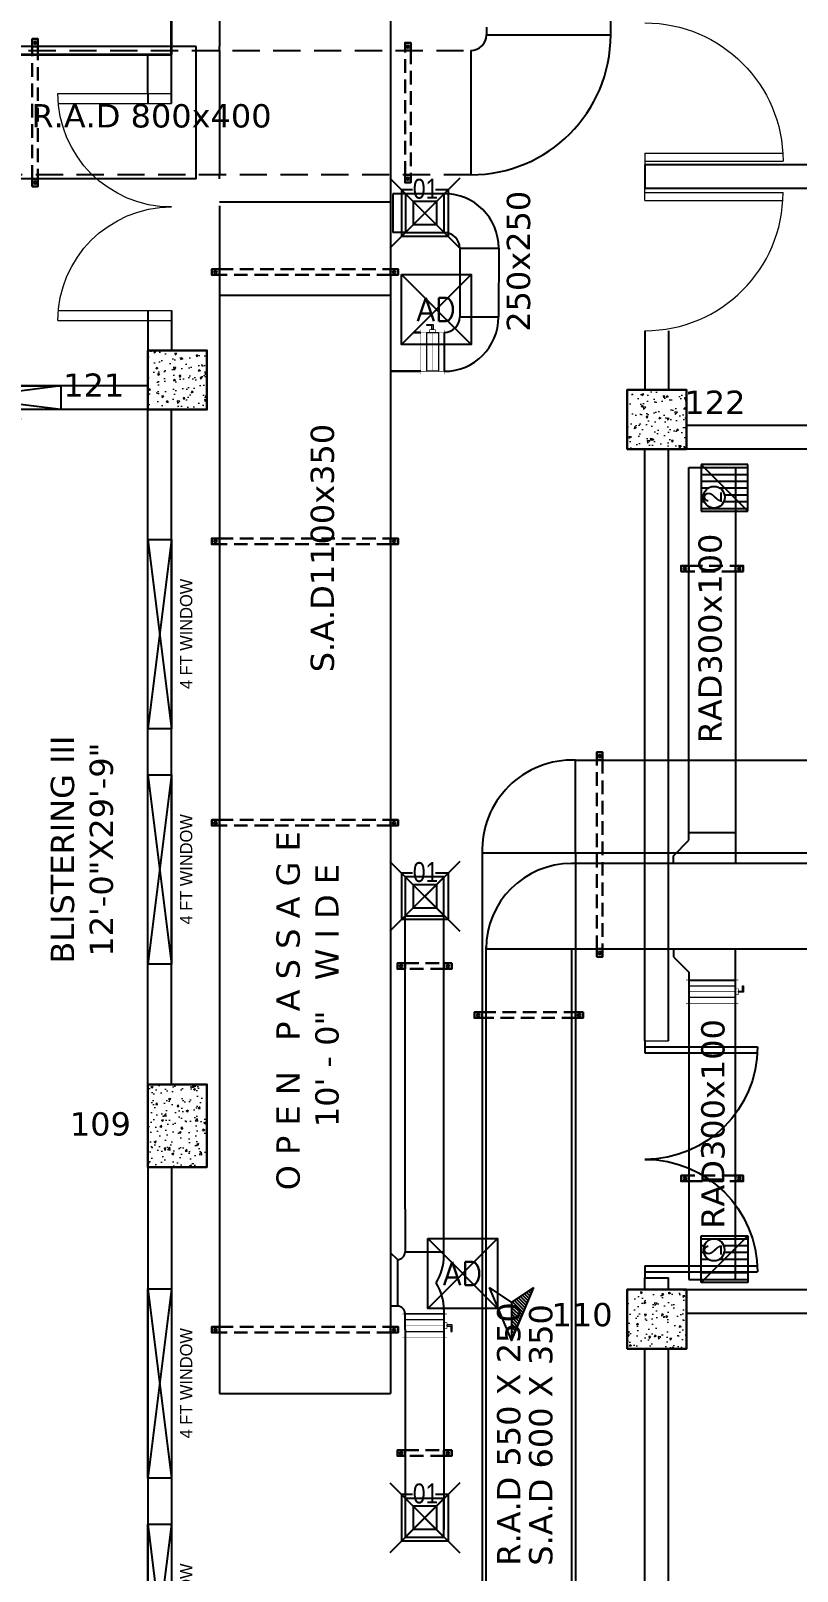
# Model space of a CAD drawing. Header units: millimetres. Extents: x -5691 to 68617, y -23008 to 84113.
# Drawn here: x 24190 to 29123, y 43958 to 53873 of the extents above; entities that cross this region are included whole.
import ezdxf
from ezdxf.enums import TextEntityAlignment as Align

# ---------------------------------------------------------------- set-up
doc = ezdxf.new("R2010")
doc.units = ezdxf.units.MM
doc.header["$LTSCALE"] = 700
doc.header["$MEASUREMENT"] = 0
doc.set_wipeout_variables(frame=1)
doc.linetypes.add('HIDDEN', pattern=[0.375, 0.25, -0.125])
for name, color, linetype in [('Access Door', 7, 'Continuous'), ('architactur xref$0$COLUMN', 8, 'Continuous'), ('architactur xref$0$COLUMN HATCH', 8, 'Continuous'), ('architactur xref$0$MAA-CABLE TRAY', 8, 'Continuous'), ('architactur xref$0$TEXT', 8, 'Continuous'), ('architactur xref$0$WALL', 8, 'Continuous'), ('architactur xref$0$WINDOOW', 8, 'Continuous'), ('duct size', 7, 'Continuous'), ('M-AC-DIFFUSER', 3, 'Continuous'), ('rcp$0$01-dif', 76, 'Continuous'), ('rcp$0$Return grill 300x300', 5, 'Continuous'), ('rcp$0$RETURN GRILL-600x300', 5, 'Continuous'), ('rcp$0$WO DIFFUSER', 78, 'Continuous'), ('rcp$0$X-REF', 8, 'Continuous'), ('Return Ahu-03', 1, 'Continuous'), ('Return Ahu-06', 1, 'Continuous'), ('Supply Ahu-04', 3, 'Continuous'), ('Supply Ahu-05', 3, 'Continuous'), ('Supply Ahu-06', 3, 'Continuous'), ('X-REF', 8, 'Continuous')]:
    doc.layers.add(name, color=color, linetype=linetype)
for name, color, linetype, lineweight in [('architactur xref$0$AR. COLUMN', 8, 'Continuous', 30), ('architactur xref$0$AR. R.C.C HATCH', 8, 'Continuous', 9), ('SA-HANGERS', 21, 'Continuous', 30), ('VCD', 1, 'Continuous', 20)]:
    doc.layers.add(name, color=color, linetype=linetype, lineweight=lineweight)
doc.styles.add('AC-TEXT', font='ROMANS.SHX', dxfattribs={"height": 200})
doc.styles.add('architactur xref$0$H St Bt', font='stylu.ttf')
doc.styles.add('architactur xref$0$VERDANA', font='verdana.ttf')
doc.styles.add('rcp$0$style1', font='ARIALN.TTF')
doc.styles.add('VERDANA', font='verdana.ttf')

# ---------------------------------------------------------------- blocks, each defined once
blk = doc.blocks.new('*U8')
for p, q in [((0, 0), (0, 37)), ((800, 0), (800, 37))]:
    blk.add_line(p, q)
for points in [[(0, 0), (-50, 0), (-50, 37), (0, 37)], [(800, 37), (850, 37), (850, 0), (800, 0)]]:
    blk.add_lwpolyline(points)
at = {"linetype": 'HIDDEN', "ltscale": 0.5}
for points in [[(0, 37), (800, 37)], [(800, 0), (0, 0)]]:
    blk.add_lwpolyline(points, dxfattribs=at)
for centre in [(-25, 18.5), (825, 18.5)]:
    blk.add_circle(centre, 8.44)
blk = doc.blocks.new('*U9')
for p, q in [((0, 0), (0, 37)), ((850, 0), (850, 37))]:
    blk.add_line(p, q)
for points in [[(0, 0), (-50, 0), (-50, 37), (0, 37)], [(850, 37), (900, 37), (900, 0), (850, 0)]]:
    blk.add_lwpolyline(points)
at = {"linetype": 'HIDDEN', "ltscale": 0.5}
for points in [[(0, 37), (850, 37)], [(850, 0), (0, 0)]]:
    blk.add_lwpolyline(points, dxfattribs=at)
for centre in [(-25, 18.5), (875, 18.5)]:
    blk.add_circle(centre, 8.44)
blk = doc.blocks.new('*U24')
for p, q in [((0, 0), (0, 37)), ((600, 0), (600, 37))]:
    blk.add_line(p, q)
for points in [[(0, 0), (-50, 0), (-50, 37), (0, 37)], [(600, 37), (650, 37), (650, 0), (600, 0)]]:
    blk.add_lwpolyline(points)
at = {"linetype": 'HIDDEN', "ltscale": 0.5}
for points in [[(0, 37), (600, 37)], [(600, 0), (0, 0)]]:
    blk.add_lwpolyline(points, dxfattribs=at)
for centre in [(-25, 18.5), (625, 18.5)]:
    blk.add_circle(centre, 8.44)
blk = doc.blocks.new('*U26')
for p, q in [((0, 0), (0, 37)), ((1216.2, 0), (1216.2, 37))]:
    blk.add_line(p, q)
for points in [[(0, 0), (-50, 0), (-50, 37), (0, 37)], [(1216.2, 37), (1266.2, 37), (1266.2, 0), (1216.2, 0)]]:
    blk.add_lwpolyline(points)
at = {"linetype": 'HIDDEN', "ltscale": 0.5}
for points in [[(0, 37), (1216.2, 37)], [(1216.2, 0), (0, 0)]]:
    blk.add_lwpolyline(points, dxfattribs=at)
for centre in [(-25, 18.5), (1241.2, 18.5)]:
    blk.add_circle(centre, 8.44)
blk = doc.blocks.new('*U28')
for p, q in [((0, 0), (0, 37)), ((300, 0), (300, 37))]:
    blk.add_line(p, q)
for points in [[(0, 0), (-50, 0), (-50, 37), (0, 37)], [(300, 37), (350, 37), (350, 0), (300, 0)]]:
    blk.add_lwpolyline(points)
at = {"linetype": 'HIDDEN', "ltscale": 0.5}
for points in [[(0, 37), (300, 37)], [(300, 0), (0, 0)]]:
    blk.add_lwpolyline(points, dxfattribs=at)
for centre in [(-25, 18.5), (325, 18.5)]:
    blk.add_circle(centre, 8.44)
blk = doc.blocks.new('*U36')
for p, q in [((0, 0), (0, 37)), ((1100, 0), (1100, 37))]:
    blk.add_line(p, q)
for points in [[(0, 0), (-50, 0), (-50, 37), (0, 37)], [(1100, 37), (1150, 37), (1150, 0), (1100, 0)]]:
    blk.add_lwpolyline(points)
at = {"linetype": 'HIDDEN', "ltscale": 0.5}
for points in [[(0, 37), (1100, 37)], [(1100, 0), (0, 0)]]:
    blk.add_lwpolyline(points, dxfattribs=at)
for centre in [(-25, 18.5), (1125, 18.5)]:
    blk.add_circle(centre, 8.44)
blk = doc.blocks.new('*U88')
at = {"linetype": 'Continuous'}
for points in [[(-25, 20), (-25, 30), (-60, 30), (-60, 75), (-70, 75), (-70, 20), (-25, 20)], [(333, 75), (0, 75), (0, -25), (333, -25)]]:
    blk.add_lwpolyline(points, close=True, dxfattribs=at)
at = {"linetype": 'Continuous', "const_width": 5}
for points in [[(333, -75), (333, -75), (-25, -75), (0, -75), (0, 125), (-25, 125), (0, 125), (333, 125), (358, 125), (333, 125), (333, -75), (358, -75), (333, -75)], [(333, 25), (0, 25)]]:
    blk.add_lwpolyline(points, dxfattribs=at)
blk.add_lwpolyline([(0, 0), (0, 50), (-25, 50), (-25, 0)], close=True, dxfattribs=at)
blk = doc.blocks.new('architactur xref$0$D5')
for p, q in [((1.5, 0), (1.5, 28.5)), ((3, 0), (3, 28.46)), ((57, 0), (57, 28.46)), ((58.5, 0), (58.5, 28.5)), ((3, 0), (0, 0)), ((60, 0), (57, 0))]:
    blk.add_line(p, q)
for centre, start, end in [((1.5, 0), 0, 90), ((58.5, 0), 90, 180)]:
    blk.add_arc(centre, 28.5, start, end)
blk = doc.blocks.new('architactur xref$0$b d')
at = {"layer": 'architactur xref$0$WINDOOW', "color": 0, "lineweight": 0}
for p, q in [((67237.44, 17555.04), (67233.94, 17555.04)), ((67234.94, 17526.29), (67234.94, 17555.04)), ((67237.44, 17526.39), (67237.44, 17555.04)), ((67289.94, 17526.39), (67289.94, 17555.04)), ((67289.94, 17555.04), (67293.44, 17555.04)), ((67292.44, 17526.29), (67292.44, 17555.04))]:
    blk.add_line(p, q, dxfattribs=at)
for centre, start, end in [((67234.94, 17555.04), 270, 0), ((67292.44, 17555.04), 180, 270)]:
    blk.add_arc(centre, 28.75, start, end, dxfattribs=at)
blk = doc.blocks.new('*U179')
at = {"layer": 'architactur xref$0$WALL', "color": 0}
for p, q in [((60520.06, 48188.77), (60526.06, 48188.77)), ((60520.06, 48140.77), (60520.06, 48188.77)), ((60526.06, 48188.77), (60520.06, 48140.77)), ((60520.06, 48188.77), (60526.06, 48140.77)), ((60526.06, 48188.77), (60526.06, 48140.77)), ((60526.06, 48140.77), (60520.06, 48140.77))]:
    blk.add_line(p, q, dxfattribs=at)
at = {"layer": 'architactur xref$0$TEXT', "lineweight": 0, "style": 'architactur xref$0$H St Bt'}
blk.add_text('4 FT WINDOW', height=3.1104, rotation=90, dxfattribs=at).set_placement((60531.34, 48150.84))
blk = doc.blocks.new('*U180')
at = {"layer": 'architactur xref$0$WALL', "color": 0}
for p, q in [((60520.06, 48188.77), (60526.06, 48188.77)), ((60520.06, 48140.77), (60520.06, 48188.77)), ((60526.06, 48188.77), (60520.06, 48140.77)), ((60520.06, 48188.77), (60526.06, 48140.77)), ((60526.06, 48188.77), (60526.06, 48140.77)), ((60526.06, 48140.77), (60520.06, 48140.77))]:
    blk.add_line(p, q, dxfattribs=at)
at = {"layer": 'architactur xref$0$TEXT', "lineweight": 0, "style": 'architactur xref$0$H St Bt'}
blk.add_text('4 FT WINDOW', height=3.1104, rotation=90, dxfattribs=at).set_placement((60531.34, 48150.84))
blk = doc.blocks.new('*U181')
at = {"layer": 'architactur xref$0$WALL', "color": 0}
for p, q in [((60520.06, 48188.77), (60526.06, 48188.77)), ((60520.06, 48140.77), (60520.06, 48188.77)), ((60526.06, 48188.77), (60520.06, 48140.77)), ((60520.06, 48188.77), (60526.06, 48140.77)), ((60526.06, 48188.77), (60526.06, 48140.77)), ((60526.06, 48140.77), (60520.06, 48140.77))]:
    blk.add_line(p, q, dxfattribs=at)
at = {"layer": 'architactur xref$0$TEXT', "lineweight": 0, "style": 'architactur xref$0$H St Bt'}
blk.add_text('4 FT WINDOW', height=3.1104, rotation=90, dxfattribs=at).set_placement((60531.34, 48150.84))
blk = doc.blocks.new('*U182')
at = {"layer": 'architactur xref$0$WALL', "color": 0}
for p, q in [((60520.06, 48188.77), (60526.06, 48188.77)), ((60520.06, 48140.77), (60520.06, 48188.77)), ((60526.06, 48188.77), (60520.06, 48140.77)), ((60520.06, 48188.77), (60526.06, 48140.77)), ((60526.06, 48188.77), (60526.06, 48140.77)), ((60526.06, 48140.77), (60520.06, 48140.77))]:
    blk.add_line(p, q, dxfattribs=at)
at = {"layer": 'architactur xref$0$TEXT', "lineweight": 0, "style": 'architactur xref$0$H St Bt'}
blk.add_text('4 FT WINDOW', height=3.1104, rotation=90, dxfattribs=at).set_placement((60531.34, 48150.84))
blk = doc.blocks.new('*U183')
at = {"layer": 'architactur xref$0$WALL', "color": 0}
for p, q in [((60520.06, 48188.77), (60526.06, 48188.77)), ((60520.06, 48140.77), (60520.06, 48188.77)), ((60526.06, 48188.77), (60520.06, 48140.77)), ((60520.06, 48188.77), (60526.06, 48140.77)), ((60526.06, 48188.77), (60526.06, 48140.77)), ((60526.06, 48140.77), (60520.06, 48140.77))]:
    blk.add_line(p, q, dxfattribs=at)
at = {"layer": 'architactur xref$0$TEXT', "lineweight": 0, "style": 'architactur xref$0$H St Bt'}
blk.add_text('4 FT WINDOW', height=3.1104, rotation=90, dxfattribs=at).set_placement((60531.34, 48150.84))
blk = doc.blocks.new('architactur xref$0$D1')
at = {"layer": 'architactur xref$0$WINDOOW', "color": 0, "lineweight": 0}
for p, q in [((2995.31, -11647.76), (2960.36, -11647.76)), ((2995.31, -11647.76), (2995.31, -11650.76)), ((2995.31, -11649.76), (2960.31, -11649.76))]:
    blk.add_line(p, q, dxfattribs=at)
blk.add_arc((2995.31, -11649.76), 35, 90, 180, dxfattribs=at)
blk = doc.blocks.new('architactur xref$0$COLUMB 24X24')
at = {"lineweight": 18}
blk.add_wipeout([(600, 0), (600, 600), (0, 600), (0, 0)], dxfattribs=at)
at = {"layer": 'architactur xref$0$AR. R.C.C HATCH'}
h = blk.add_hatch(dxfattribs=at)
h.set_pattern_fill('AR-CONC', color=256, scale=30, style=0)
h.paths.add_polyline_path([(600, 600), (0, 600), (0, 0), (600, 0)])
at = {"layer": 'architactur xref$0$AR. COLUMN'}
blk.add_lwpolyline([(600, 0), (600, 600), (0, 600), (0, 0)], close=True, dxfattribs=at)
blk = doc.blocks.new('architactur xref$0$ASDFCADF')
at = {"lineweight": 18}
blk.add_wipeout([(0, -21), (0, 0), (-15, 0), (-15, -21)], dxfattribs=at)
at = {"layer": 'architactur xref$0$AR. R.C.C HATCH'}
h = blk.add_hatch(dxfattribs=at)
h.set_pattern_fill('AR-CONC', color=256, scale=0.75, angle=360, style=0)
h.set_pattern_definition([(50, (-15, -23), (5.37945, -0.47064), [0.5625, -6.1875]), (355, (-15, -23), (-1.0406, 5.6414), [0.45, -4.95]), (100.451, (-14.5517, -23.039), (4.3388, 5.1708), [0.47805, -5.2586]), (46.184, (-15, -21.5), (8.0043, -1.2414), [0.8438, -9.2813]), (96.636, (-14.333, -21.6034), (7.01, 7.306), [0.717, -7.8879]), (351.184, (-15, -21.5), (7.01, 7.306), [0.675, -7.425]), (21, (-14.25, -21.875), (4.4768, -3.01964), [0.5625, -6.1875]), (326, (-14.25, -21.875), (1.8249, 5.4386), [0.45, -4.95]), (71.451, (-13.877, -22.1266), (6.3017, 2.419), [0.47805, -5.2586]), (37.5, (-15, -23), (0.0912, 2.4967), [0, -4.89, 0, -5.025, 0, -4.96875]), (7.5, (-15, -23), (1.97302, 2.9581), [0, -2.865, 0, -4.7775, 0, -1.89375]), (327.5, (-16.6725, -23), (4.00367, -0.16916), [0, -1.875, 0, -5.85, 0, -7.7625]), (317.5, (-17.4225, -23), (4.3739, 0.7508), [0, -2.4375, 0, -3.885, 0, -5.5125])])
h.paths.add_polyline_path([(0, 0), (-15, 0), (-15, -21), (0, -21)])
at = {"layer": 'architactur xref$0$AR. COLUMN'}
blk.add_lwpolyline([(0, -21), (0, 0), (-15, 0), (-15, -21)], close=True, dxfattribs=at)
at = {"layer": 'architactur xref$0$MAA-CABLE TRAY', "lineweight": 18}
for points in [[(-15, -21), (-15, 0), (0, 0), (0, -21)], [(-15, 0), (0, 0), (0, -21), (-15, -21)]]:
    blk.add_lwpolyline(points, close=True, dxfattribs=at)
blk = doc.blocks.new('architactur xref')
at = {"layer": 'architactur xref$0$COLUMN HATCH', "linetype": 'Continuous'}
for points in [[(997, 2040), (982, 2040), (982, 2025), (997, 2025)], [(1118.5, 2030), (1103.5, 2030), (1103.5, 2015), (1118.5, 2015)], [(997, 1854), (982, 1854), (982, 1833), (997, 1833)], [(997.04, 1854.03), (982.04, 1854.03), (982.04, 1833.03), (997.04, 1833.03)], [(1118.5, 1802), (1103.5, 1802), (1103.5, 1787), (1118.5, 1787)]]:
    blk.add_hatch(color=256, dxfattribs=at).paths.add_polyline_path(points)
at = {"layer": 'architactur xref$0$TEXT', "lineweight": 0}
for points in [[(997, 2040), (982, 2040), (982, 2025), (997, 2025)], [(1118.5, 2030), (1103.5, 2030), (1103.5, 2015), (1118.5, 2015)], [(997, 1854), (982, 1854), (982, 1833), (997, 1833)], [(1118.5, 1802), (1103.5, 1802), (1103.5, 1787), (1118.5, 1787)]]:
    blk.add_hatch(color=256, dxfattribs=at).paths.add_polyline_path(points)
at = {"layer": 'architactur xref$0$COLUMN', "linetype": 'Continuous'}
for points in [[(982, 2025), (997, 2025), (997, 2040), (982, 2040)], [(1103.5, 2015), (1118.5, 2015), (1118.5, 2030), (1103.5, 2030)], [(982, 1833), (997, 1833), (997, 1854), (982, 1854)], [(1103.5, 1787), (1118.5, 1787), (1118.5, 1802), (1103.5, 1802)]]:
    blk.add_lwpolyline(points, close=True, dxfattribs=at)
at = {"layer": 'architactur xref$0$TEXT', "lineweight": 0}
for points in [[(982, 2025), (997, 2025), (997, 2040), (982, 2040)], [(1103.5, 2015), (1118.5, 2015), (1118.5, 2030), (1103.5, 2030)], [(982, 1833), (997, 1833), (997, 1854), (982, 1854)], [(1103.5, 1787), (1118.5, 1787), (1118.5, 1802), (1103.5, 1802)]]:
    blk.add_lwpolyline(points, close=True, dxfattribs=at)
at = {"layer": 'architactur xref$0$WALL', "linetype": 'Continuous'}
for p, q in [((988, 2102.6), (988, 2124)), ((982, 2115), (542.75, 2115)), ((982, 2105.1), (982, 2115)), ((1108, 2087), (1108, 2081)), ((1312.5, 2087), (1108, 2087)), ((1318.5, 2081), (1108, 2081)), ((982, 1854), (982, 2040)), ((988, 1839), (988, 2040)), ((997, 2031), (712, 2031)), ((1108, 1865), (1108, 2030)), ((1114, 1865), (1114, 2030)), ((988, 2025), (838, 2025)), ((1514, 2021), (1103.5, 2021)), ((1271, 2015), (1103.5, 2015)), ((982, 1833), (982, 1674)), ((988, 1833), (988, 1549.98)), ((1108, 1668.55), (1108, 1802)), ((1114, 1574), (1114, 1796))]:
    blk.add_line(p, q, dxfattribs=at)
at = {"layer": 'architactur xref$0$WALL'}
for p, q in [((982, 2105.1), (982, 2102.6)), ((982, 2050.1), (982, 2040)), ((988, 2050.1), (988, 2040)), ((1108, 2045), (1108, 2030)), ((1114, 2045), (1114, 2030)), ((1108, 1805), (1114, 1805)), ((1108, 1802), (1108, 1805)), ((1114, 1802), (1114, 1805)), ((1114, 1802), (1271, 1802)), ((1114, 1796), (1340.02, 1796))]:
    blk.add_line(p, q, dxfattribs=at)
at = {"layer": 'architactur xref$0$WINDOOW', "lineweight": 35}
for p, q in [((988, 2115), (988, 2567)), ((-15, 2115), (988, 2115))]:
    blk.add_line(p, q, dxfattribs=at)
at = {"layer": 'architactur xref$0$WINDOOW', "lineweight": 0}
blk.add_line((1108, 1865), (1114, 1865), dxfattribs=at)
at = {"layer": 'architactur xref$0$COLUMN', "linetype": 'Continuous', "xscale": -1, "rotation": 270}
blk.add_blockref('architactur xref$0$D5', (1108, 1805), dxfattribs=at)
at = {"layer": 'architactur xref$0$WALL', "rotation": 270}
blk.add_blockref('*U179', (-47228.77, 62551.06), dxfattribs=at)
at = {"layer": 'architactur xref$0$WALL'}
for name, p in [('*U180', (-59538.06, -46196.66)), ('*U181', (-59538.06, -46256.32)), ('*U182', (-59538.06, -46386.55)), ('*U183', (-59538.06, -46446.2))]:
    blk.add_blockref(name, p, dxfattribs=at)
at = {"layer": 'architactur xref$0$WINDOOW', "lineweight": 0, "xscale": -1}
for name, p, rotation in [('architactur xref$0$D1', (4103.31, 13737.76), 5.836371386180872e-09), ('architactur xref$0$b d', (-16567.04, -65187.34), 270)]:
    blk.add_blockref(name, p, dxfattribs=dict(at, rotation=rotation))
at = {"layer": 'architactur xref$0$WINDOOW', "lineweight": 0, "rotation": 180.0000000058363}
blk.add_blockref('architactur xref$0$D1', (4103.31, -9569.76), dxfattribs=at)
at = {"layer": 'architactur xref$0$TEXT', "lineweight": 0, "char_height": 5.906, "width": 5.1391, "attachment_point": 5, "style": 'architactur xref$0$VERDANA'}
for s, insert in [('121', (968.31, 2031.2)), ('122', (1125.74, 2026.87)), ('109', (970, 1843.94)), ('110', (1092.07, 1795.61))]:
    blk.add_mtext(s, dxfattribs=dict(at, insert=insert))
at = {"layer": 'architactur xref$0$TEXT', "linetype": 'Continuous', "char_height": 5.9055, "attachment_point": 5, "rotation": 90, "style": 'architactur xref$0$VERDANA'}
for s, insert, width in [('BLISTERING III\\P12\'-0"X29\'-9"', (965.36, 1913.49, -0.02), 126.7591), ('O P E N   P A S S A G E\\P   10\' - 0"   W I D E', (1022.54, 1872.66), 366.9924)]:
    blk.add_mtext(s, dxfattribs=dict(at, insert=insert, width=width))
at = {"layer": 'architactur xref$0$AR. COLUMN', "xscale": 0.02500000000000233, "yscale": 0.02500000000000233, "zscale": 0.02500000000000233, "rotation": 180}
for p in [(997, 2040), (1118.5, 2030), (1118.5, 1802)]:
    blk.add_blockref('architactur xref$0$COLUMB 24X24', p, dxfattribs=at)
at = {"layer": 'architactur xref$0$MAA-CABLE TRAY', "lineweight": 18}
blk.add_blockref('architactur xref$0$ASDFCADF', (997, 1854), dxfattribs=at)
blk = doc.blocks.new('AROW')
h = blk.add_hatch()
h.set_pattern_fill('ANSI31,_O', color=8, scale=33.381621)
h.set_pattern_definition([(45, (-361.5264, -565.2318), (-2.950546, 2.950546), [])])
h.paths.add_polyline_path([(34.3, 0), (-34.3, 0), (-61.1, 39.7)])
for p, q in [((-34.3, 0), (-61.1, 39.7)), ((34.3, 0), (-61.1, 39.7)), ((-61.1, -39.7), (-34.3, 0)), ((-61.1, -39.7), (34.3, 0)), ((-34.3, 0), (34.3, 0))]:
    blk.add_line(p, q)
blk = doc.blocks.new('*U95')
at = {"linetype": 'Continuous'}
for points in [[(-25, 20), (-25, 30), (-60, 30), (-60, 75), (-70, 75), (-70, 20), (-25, 20)], [(333, 75), (0, 75), (0, -25), (333, -25)]]:
    blk.add_lwpolyline(points, close=True, dxfattribs=at)
at = {"linetype": 'Continuous', "const_width": 5}
for points in [[(333, -75), (333, -75), (-25, -75), (0, -75), (0, 125), (-25, 125), (0, 125), (333, 125), (358, 125), (333, 125), (333, -75), (358, -75), (333, -75)], [(333, 25), (0, 25)]]:
    blk.add_lwpolyline(points, dxfattribs=at)
blk.add_lwpolyline([(0, 0), (0, 50), (-25, 50), (-25, 0)], close=True, dxfattribs=at)
blk = doc.blocks.new('*U105')
for p, q in [((0, 0), (0, 37)), ((250, 0), (250, 37))]:
    blk.add_line(p, q)
for points in [[(0, 0), (-50, 0), (-50, 37), (0, 37)], [(250, 37), (300, 37), (300, 0), (250, 0)]]:
    blk.add_lwpolyline(points)
at = {"linetype": 'HIDDEN', "ltscale": 0.5}
for points in [[(0, 37), (250, 37)], [(250, 0), (0, 0)]]:
    blk.add_lwpolyline(points, dxfattribs=at)
for centre in [(-25, 18.5), (275, 18.5)]:
    blk.add_circle(centre, 8.44)
blk = doc.blocks.new('AD')
at = {"layer": 'M-AC-DIFFUSER', "color": 2}
for p, q in [((225, 225), (-225, -225)), ((225, -225), (-225, 225))]:
    blk.add_line(p, q, dxfattribs=at)
blk.add_lwpolyline([(-225, 225), (225, 225), (225, -225), (-225, -225)], close=True, dxfattribs=at)
at = {"layer": 'M-AC-DIFFUSER', "color": 2, "style": 'AC-TEXT'}
blk.add_text('AD', height=150, dxfattribs=at).set_placement((0, 0), align=Align.MIDDLE_CENTER)
blk = doc.blocks.new('*U125')
at = {"linetype": 'Continuous'}
for points in [[(-25, 20), (-25, 30), (-60, 30), (-60, 75), (-70, 75), (-70, 20), (-25, 20)], [(400, 75), (0, 75), (0, -25), (400, -25)]]:
    blk.add_lwpolyline(points, close=True, dxfattribs=at)
at = {"linetype": 'Continuous', "const_width": 5}
for points in [[(400, -75), (400, -75), (-25, -75), (0, -75), (0, 125), (-25, 125), (0, 125), (400, 125), (425, 125), (400, 125), (400, -75), (425, -75), (400, -75)], [(400, 25), (0, 25)]]:
    blk.add_lwpolyline(points, dxfattribs=at)
blk.add_lwpolyline([(0, 0), (0, 50), (-25, 50), (-25, 0)], close=True, dxfattribs=at)
blk = doc.blocks.new('rcp$0$01')
at = {"layer": 'rcp$0$01-dif'}
for p, q in [((197256.5, -40399.6), (197706.5, -40849.6)), ((197706.5, -40399.6), (197256.5, -40849.6)), ((197401.5, -40474.6), (197331.5, -40474.6)), ((197331.5, -40474.6), (197331.5, -40774.6)), ((197556.5, -40549.6), (197406.5, -40549.6)), ((197406.5, -40549.6), (197406.5, -40699.6)), ((197631.5, -40474.6), (197550, -40474.6)), ((197556.5, -40549.6), (197556.5, -40699.6)), ((197631.5, -40474.6), (197631.5, -40774.6)), ((197556.5, -40699.6), (197406.5, -40699.6)), ((197631.5, -40774.6), (197331.5, -40774.6))]:
    blk.add_line(p, q, dxfattribs=at)
at = {"layer": 'rcp$0$01-dif', "style": 'rcp$0$style1'}
blk.add_text('01', height=128.44, dxfattribs=at).set_placement((197486.5, -40532.3), align=Align.CENTER)
blk = doc.blocks.new('rcp$0$grill 2')
at = {"layer": 'rcp$0$Return grill 300x300'}
for p, q in [((-181725.9, 9716.9), (-182025.9, 9716.9)), ((-182025.9, 9716.9), (-182025.9, 9416.9)), ((-181725.9, 9716.9), (-182025.9, 9416.9)), ((-182007.4, 9716.9), (-182007.4, 9416.9)), ((-181963.7, 9716.9), (-181963.7, 9698)), ((-181919.9, 9716.9), (-181919.9, 9701.3)), ((-181876.2, 9716.9), (-181876.2, 9668)), ((-181832.4, 9716.9), (-181832.4, 9416.9)), ((-181788.7, 9716.9), (-181788.7, 9416.9)), ((-181744.9, 9716.9), (-181744.9, 9416.9)), ((-181725.9, 9416.9), (-181725.9, 9716.9)), ((-181963.7, 9569.2), (-181963.7, 9416.9)), ((-181919.9, 9566), (-181919.9, 9416.9)), ((-181876.2, 9599.2), (-181876.2, 9416.9)), ((-182025.9, 9416.9), (-181725.9, 9416.9))]:
    blk.add_line(p, q, dxfattribs=at)
blk.add_ellipse((-181935.9, 9633.6), major_axis=(49.3, 49.3), ratio=1, start_param=5.497787, end_param=11.780972, dxfattribs=at)
at = {"layer": 'rcp$0$Return grill 300x300', "color": 7, "style": 'rcp$0$style1'}
blk.add_text('2', height=117.4, dxfattribs=at).set_placement((-181934.8, 9581.9, -0.4), align=Align.CENTER)
blk = doc.blocks.new('rcp')
at = {"layer": 'rcp$0$X-REF', "xscale": 25.39999999999418, "yscale": 25.39999999999418, "zscale": 25.39999999999418}
blk.add_blockref('architactur xref', (0, 0), dxfattribs=at)
at = {"layer": 'rcp$0$RETURN GRILL-600x300', "rotation": 90}
blk.add_blockref('rcp$0$grill 2', (38221.4, 232806.9), dxfattribs=at)
at = {"layer": 'rcp$0$RETURN GRILL-600x300', "xscale": -1.000000000000003, "rotation": 90}
blk.add_blockref('rcp$0$grill 2', (38221.4, -135908.9), dxfattribs=at)
at = {"layer": 'rcp$0$WO DIFFUSER', "color": 41}
for p in [(-170755.6, 93324.6, 500), (-170755.6, 88926.6, -0.4), (-170755.6, 84926.6, -0.4)]:
    blk.add_blockref('rcp$0$01', p, dxfattribs=at)

msp = doc.modelspace()

# ---------------------------------------------------------------- block references
at = {"layer": 'X-REF', "ltscale": 8}
msp.add_blockref('rcp', (0, 0), dxfattribs=at)

# ---------------------------------------------------------------- next in the draw order: block references
at = {"layer": 'X-REF', "xscale": 25.39999999999418, "yscale": 25.39999999999418, "zscale": 25.39999999999418}
msp.add_blockref('architactur xref', (0, 0), dxfattribs=at)

# ---------------------------------------------------------------- next in the draw order: linework, layer by layer
at = {"layer": 'Return Ahu-03'}
for p, q in [((28426.1, 51025.5, 0), (28426.1, 51062.1)), ((28426.1, 51062.1), (28726.1, 51062.1, -150)), ((28726.1, 51062.1, -150), (28726.1, 51025.5, -150)), ((28426.1, 50954.8, 123.7), (28426.1, 50962.1, 0)), ((28426.1, 50937.1, 25), (28426.1, 50954.8, 123.7)), ((28426.1, 48663.2, 25), (28426.1, 50937.1, 25)), ((28726.1, 50937.1, 25), (28726, 48713.2, 25)), ((28726.1, 50962.1, 0), (28726.1, 50954.8, 0)), ((28726.1, 50954.8, 0), (28726.1, 50937.1, 0)), ((28426.1, 48713.2, 25), (28726.1, 48713.2, 25)), ((28726.1, 48713.2, 25), (28726.1, 48513.2, 25)), ((28326.2, 48563.2, 25), (28426.1, 48663.2, 25)), ((34457.7, 48513.2, 100), (27670.3, 48513.2, 100)), ((28326.2, 48513.2, 25), (28326.2, 48563.2, 25)), ((27120.3, 43113.1, 100), (27120.5, 47976.5, 100)), ((27120.3, 47963.2, 100), (27670.3, 47963.2, 100)), ((27670.3, 47963.2, 100), (27670.3, 43120, 100)), ((27670.3, 47963.2, 100), (34457.7, 47963.2, 100)), ((28326, 47963.2, 25), (28326, 47913.2, 25)), ((28326, 47913.2, 25), (28426, 47813.2, 25)), ((28726, 47763.2, 25), (28726, 47963.2, 25)), ((28726.1, 45960.9, 25), (28726.1, 47963.2, 100)), ((28426, 47813.2, 25), (28426.1, 45960.9, 25)), ((28426, 47763.1, 25), (28726, 47763.2, 25)), ((28426.1, 45960.9, 25), (28426.1, 45943.3, 123.7)), ((28426.1, 45943.3, 123.7), (28426.1, 45936, 0)), ((28726.1, 45943.3, 0), (28726.1, 45960.9, 0)), ((28726.1, 45935.9, 0), (28726.1, 45943.3, 0)), ((28426.1, 45872.5, 0), (28426.1, 45836)), ((28426.1, 45836), (28726.1, 45836, -150)), ((28726.1, 45836, -150), (28726.1, 45872.6, -150))]:
    msp.add_line(p, q, dxfattribs=at)
at = {"layer": 'Return Ahu-03', "extrusion": (4.33333e-06, 0, 1)}
for p, q in [((28426.1, 50962.1, 0), (28426.1, 51025.5, 0)), ((28726.1, 51025, 0), (28726.1, 50962.1, 0)), ((28426.1, 45936, 0), (28426.1, 45872.5, 0)), ((28726.1, 45873.1, 0), (28726.1, 45936, 0))]:
    msp.add_line(p, q, dxfattribs=at)
at = {"layer": 'Return Ahu-03'}
msp.add_arc((27670.3, 47963.2, 100), 550, 90, 180, dxfattribs=at)
at = {"layer": 'Return Ahu-06'}
for p, q in [((27922.6, 53846.6), (27922.6, 54984)), ((27122.6, 53896.6), (27122.6, 53846.6)), ((27122.6, 53846.6), (27922.6, 53846.6)), ((27022.6, 53746.6), (27022.6, 52946.6))]:
    msp.add_line(p, q, dxfattribs=at)
at = {"layer": 'Return Ahu-06', "linetype": 'HIDDEN'}
for p, q in [((14725.8, 53746.6, 50), (27022.6, 53746.6)), ((27022.6, 52946.6), (14725.8, 52946.6, 50))]:
    msp.add_line(p, q, dxfattribs=at)
at = {"layer": 'Return Ahu-06'}
for radius, start, end in [(900, 270.00162, 359.9994), (100, 270, 0)]:
    msp.add_arc((27022.6, 53846.6), radius, start, end, dxfattribs=at)
at = {"layer": 'Supply Ahu-04', "extrusion": (0, 1, 0)}
for p, q in [((26694.2, 51931.5, -809.1), (26652.6, 51931.5, -809.1)), ((26652.6, 51931.5, -600.7), (26652.6, 51931.5, -809.1)), ((26652.6, 51931.5, -600.7), (26700.9, 51931.5, -600.7)), ((26694.2, 51931.5, -600.7), (26694.2, 51931.5, -809.1))]:
    msp.add_line(p, q, dxfattribs=at)
at = {"layer": 'Supply Ahu-04', "extrusion": (0, -1, 0)}
for p, q in [((26506.7, 51681.5, 291.3), (26694.2, 51681.5, 291.3)), ((26700.9, 51681.5, 499.6), (26506.7, 51681.5, 499.6)), ((26506.7, 51681.5, 499.6), (26506.7, 51681.5, 291.3)), ((26694.2, 51681.5, 499.6), (26694.2, 51681.5, 291.3))]:
    msp.add_line(p, q, dxfattribs=at)
at = {"layer": 'Supply Ahu-04', "ltscale": 600}
for p, q in [((27695.3, 49179.3, 450), (28488.4, 49179.4, 175)), ((27695.3, 48579.3, 450), (27695.3, 49179.3, 450)), ((27695.3, 48579.3, 450), (27095.3, 48579.3)), ((27095.3, 48579.3), (27095.3, 42520, 450)), ((27695.3, 48579.3, 450), (27695.3, 43120, 450)), ((28488.5, 48579.3, 175), (27695.3, 48579.3, 450))]:
    msp.add_line(p, q, dxfattribs=at)
at = {"layer": 'Supply Ahu-04'}
for p, q in [((28488.4, 49179.4, 450), (31192.6, 49179.5, 450)), ((31192.6, 48579.3, 450), (28488.4, 48579.3, 450))]:
    msp.add_line(p, q, dxfattribs=at)
at = {"layer": 'Supply Ahu-04', "ltscale": 600}
msp.add_arc((27677.1, 48597.6), 582, 88.20443, 181.79557, dxfattribs=at)
at = {"layer": 'Supply Ahu-05', "ltscale": 8}
for p, q in [((26600.9, 52825, 500), (26519.8, 52825, 500)), ((26519.8, 52825, 500), (26519.9, 52575, 500)), ((26600.9, 52575, 500), (26519.9, 52575, 500))]:
    msp.add_line(p, q, dxfattribs=at)
at = {"layer": 'Supply Ahu-05'}
for p, q in [((26850.9, 52825, 500), (26600.9, 52575, 500)), ((26600.9, 52825, 500), (26850.9, 52575, 500)), ((26851.5, 52575, 500.5), (26851.5, 52825, 500.5)), ((26951.5, 52475, 500.5), (27201.7, 52475, 256.7)), ((26950.9, 52031.5, -600.7), (27201.1, 52031.5, -379.8)), ((26950.9, 52031.5, -600.7), (27200.9, 52031.5, -600.7)), ((26850.9, 51931.5, -600.7), (26850.9, 51681.5, -600.7)), ((26599.6, 48426.9, -0.4), (26849.6, 48179.4, -0.4)), ((26849.6, 48424.5, -0.4), (26599.6, 48176.9, -0.4)), ((26849.6, 46289.5, -0.4), (26849.6, 48426.9, -0.4)), ((26599.6, 46289.5, -0.4), (26599.6, 48176.9, -0.4)), ((26599.6, 46289.5, -0.4), (26599.6, 46014.5, -0.4)), ((26849.6, 45989.5, -0.4), (26849.6, 46289.5, -0.4)), ((26549.6, 45964.5, -0.4), (26505.5, 46008.5, -0.4)), ((26599.6, 46014.5, -0.4), (26849.6, 46014.5, -0.4)), ((26549.6, 45964.5, -0.4), (26549.6, 45664.5, -0.4)), ((26549.6, 45664.5, -0.4), (26505.5, 45664.5, 900)), ((26599.6, 45614.5, -0.4), (26849.6, 45617.9, -9)), ((26599.6, 45514.5, -50.4), (26599.6, 45614.5, -0.4)), ((26849.6, 45639.5, -0.4), (26849.6, 45514.5, -50.4)), ((26599.6, 45514.5, -50.4), (26599.6, 44226.9, 29.6)), ((26849.6, 45514.5, -50.4), (26849.6, 44226.9, 40.9)), ((26849.6, 44426.9, -0.4), (26599.6, 44176.9, -0.4)), ((26602.1, 44426.9, -0.4), (26849.6, 44176.9, -0.4))]:
    msp.add_line(p, q, dxfattribs=at)
at = {"layer": 'Supply Ahu-05', "elevation": 500}
msp.add_lwpolyline([(26600.9, 52575), (26850.9, 52575), (26850.9, 52825), (26600.9, 52825)], close=True, dxfattribs=at)
at = {"layer": 'Supply Ahu-05'}
for centre, radius, start, end in [((26851.7, 52475, 256.7), 350, 0, 90), ((26851.5, 52475, 500.5), 100, 0, 90), ((26850.9, 52031.5, -600.7), 350, 270, 0), ((26850.9, 52031.5, -600.7), 100, 270, 0), ((26549.6, 46014.5, -0.4), 50, 270, 0), ((26524.6, 45989.5, -0.4), 325, 327.42103, 0), ((26524.6, 45639.5, -0.4), 325, 0, 32.57897), ((26549.6, 45614.5, -0.4), 50, 0, 90)]:
    msp.add_arc(centre, radius, start, end, dxfattribs=at)
at = {"layer": 'Supply Ahu-06'}
for p, q in [((25404.3, 63650.8, 300), (25404.3, 53771.6, 300)), ((26504.3, 53946.6, 450), (26504.3, 53746.6, 450)), ((25404.3, 53746.6, 450), (25404.3, 53771.6, 450)), ((25254.3, 52921.6, 450), (19343.5, 52921.6, 450)), ((25404.3, 52921.6, 450), (25404.3, 52946.6, 450)), ((26504.3, 52946.6, 450), (26504.3, 52921.6, 450)), ((25404.3, 52771.6, 450), (26504.3, 52771.6, 450)), ((25404.3, 52746.6, 450), (25404.3, 45102.8, 450)), ((26504.3, 52746.6, 0), (26504.3, 45102.8, 0)), ((26951.5, 52475, 500.5), (26950.9, 52031.5, -600.7)), ((27201.7, 52475, 256.7), (27201.1, 52031.5, -379.8)), ((25404.3, 52171.6, 450), (26504.3, 52171.6, 450)), ((25404.3, 45102.8, 450), (26504.3, 45102.8, 450))]:
    msp.add_line(p, q, dxfattribs=at)
at = {"layer": 'Supply Ahu-06', "ltscale": 600}
for p, q in [((25254.3, 53771.6, 450), (19393.5, 53771.6, 800)), ((25254.3, 52921.6, 450), (25254.3, 53771.6, 450)), ((25404.3, 53746.6, 6.6), (25404.3, 52946.6, 6.6)), ((26504.3, 53746.6, 2.1), (26504.3, 52746.6, 0))]:
    msp.add_line(p, q, dxfattribs=at)
at = {"layer": 'Supply Ahu-06', "elevation": -0.4}
for points in [[(26599.6, 48176.9), (26849.6, 48176.9), (26849.6, 48426.9), (26599.6, 48426.9)], [(26599.6, 44176.9), (26849.6, 44176.9), (26849.6, 44426.9), (26599.6, 44426.9)]]:
    msp.add_lwpolyline(points, close=True, dxfattribs=at)

# ---------------------------------------------------------------- next in the draw order: block references
at = {"layer": 'Access Door'}
for p in [(26800.5, 52079.6), (26970.1, 45874.2, -0.4)]:
    msp.add_blockref('AD', p, dxfattribs=at)
at = {"layer": 'Return Ahu-03', "xscale": 3.599999999999999, "yscale": 3.599999999999999, "zscale": 3.599999999999999, "rotation": 270}
msp.add_blockref('AROW', (27284.4, 45563.8, 0.3), dxfattribs=at)
at = {"layer": 'SA-HANGERS'}
for name, p, rotation in [('*U9', (24199.1, 53771.6, 0.7), 270.0018899840079), ('*U8', (26599.1, 53746.6, 0.7), 270.0018899840079), ('*U36', (25404.3, 52302.1, 450), 0.0037799680080769), ('*U36', (25404.3, 50568.9, 450), 0.0037799680080769), ('*U28', (28426.1, 50393.1, 25), 0.0037799680080769), ('*U26', (27833.5, 49179.4, 371), 270.0037799680081), ('*U36', (25404.3, 48757.2, 450), 0.0037799680080769), ('*U105', (26599.6, 47834.9, -0.4), 0.0037799680080769), ('*U24', (27095.3, 47519.1, 360.6), 0.0037799680080769), ('*U36', (25404.3, 45494.1, 450), 0.0037799680080769), ('*U105', (26599.6, 44700, -0.4), 0.0037799680080769)]:
    msp.add_blockref(name, p, dxfattribs=dict(at, rotation=rotation))
at = {"layer": 'SA-HANGERS', "xscale": -1, "rotation": 179.9962200319918}
msp.add_blockref('*U28', (28426.1, 46504.9, 25), dxfattribs=at)
at = {"layer": 'VCD', "ltscale": 100}
for name, p, xscale, yscale, zscale, rotation in [('*U88', (26794.6, 51931.5, -600.7), -0.7499999999996448, 0.7499999999996448, 0.7499999999996508, 90), ('*U95', (26849.6, 45558.2, -0.4), 0.749999999999659, 0.749999999999659, 0.749999999999659, 180)]:
    msp.add_blockref(name, p, dxfattribs=dict(at, xscale=xscale, yscale=yscale, zscale=zscale, rotation=rotation))
at = {"layer": 'VCD', "ltscale": 100, "xscale": -0.749999999999659, "yscale": 0.749999999999659, "zscale": 0.749999999999659}
msp.add_blockref('*U125', (28726, 47669.4, 25), dxfattribs=at)

# ---------------------------------------------------------------- next in the draw order: texts
at = {"layer": 'duct size', "style": 'VERDANA'}
msp.add_text('R.A.D 800x400', height=150, dxfattribs=at).set_placement((24194.2, 53251.3))
for s, p in [('250x250', (27404, 51936.4, 649.7)), ('S.A.D1100x350', (26141.4, 49744.5)), ('RAD300x100', (28637.6, 49287.3, 575)), ('RAD300x100', (28655.3, 46162.3, 75)), ('R.A.D 550 X 250', (27341.1, 43993.5, 225)), ('S.A.D 600 X 350', (27547.2, 43993.5, 225))]:
    msp.add_text(s, height=150, rotation=90, dxfattribs=at).set_placement(p)

doc.saveas('drawing.dxf')
